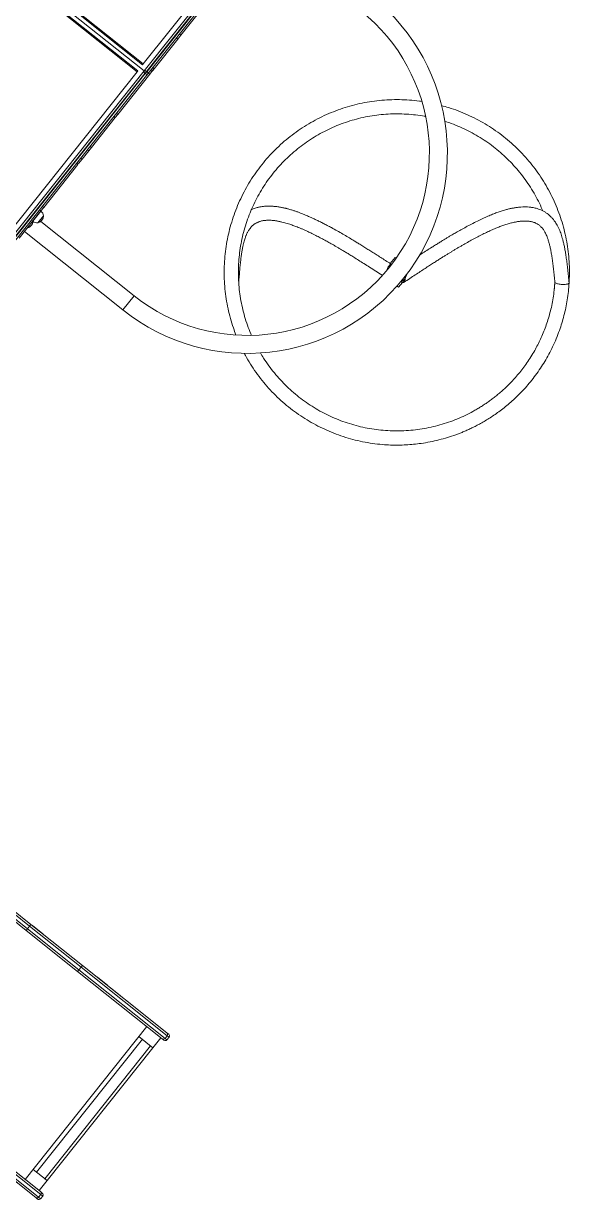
# Model space of a CAD drawing. Header units: millimetres. Extents: x -229914 to 856942, y -268655 to 87212.
# Drawn here: x -133387 to -132100, y 18812 to 21580 of the extents above; entities that cross this region are included whole.
import ezdxf

# ---------------------------------------------------------------- set-up
doc = ezdxf.new("R2010")
doc.units = ezdxf.units.MM

# ---------------------------------------------------------------- blocks, each defined once
blk = doc.blocks.new('Т912NEW')
at = {"color": 7, "linetype": 'Continuous', "lineweight": 15}
for p, q in [((4798.7, 3042.9), (4798.7, 3531.2)), ((4810.7, 3031.2), (4810.7, 3524.7)), ((4815.7, 3539.2), (4815.7, 3034.4)), ((4816.7, 3034.4), (4816.7, 3539.2)), ((4821.7, 3536), (4821.7, 3031.2)), ((4825.7, 3269.8), (4825.7, 3151.3)), ((5877.3, 3245.4), (5888.1, 3229.2)), ((5905.7, 3263.3), (5904.8, 3264.5)), ((4821.7, 3151.3), (4825.7, 3151.3)), ((4821.7, 3139.4), (4825.7, 3139.4)), ((4825.7, 3139.4), (4825.7, 3151.3)), ((4825.7, 3139.4), (4825.7, 3050.1)), ((4821.7, 3050.1), (4825.7, 3050.1)), ((4825.7, 3044.7), (4825.7, 3050.1)), ((5546.7, 3056.2), (5546.7, 3037.7)), ((5549.9, 3056.2), (5546.7, 3056.2)), ((4810.7, 3031.2), (3810.7, 3031.2)), ((3822.7, 3042.9), (4798.7, 3042.9)), ((3822.7, 3040.4), (4798.7, 3040.4)), ((4798.7, 3022), (3822.7, 3022)), ((4798.7, 3019.4), (3822.7, 3019.4)), ((4798.7, 3040.4), (4798.7, 3042.9)), ((4798.7, 3022), (4798.7, 3019.4)), ((4798.7, 2527.9), (4798.7, 3019.4)), ((4810.7, 2527.2), (4810.7, 3031.2)), ((4815.7, 3034.4), (4815.7, 3028)), ((4816.7, 3034.4), (4815.7, 3034.4)), ((4816.7, 3028), (4815.7, 3028)), ((4815.7, 3028), (4815.7, 2523.8)), ((4816.7, 3028), (4816.7, 3034.4)), ((4816.7, 2523.8), (4816.7, 3028)), ((4821.7, 3044.7), (4825.7, 3044.7)), ((4821.7, 3041.4), (4825.7, 3041.4)), ((4821.7, 3033.8), (4825.7, 3033.8)), ((4821.7, 3031.2), (4821.7, 2527)), ((4825.7, 3044.7), (4825.7, 3041.4)), ((4825.7, 3033.8), (4825.7, 3041.4)), ((4825.7, 3033.8), (4825.7, 2912.6)), ((5595.7, 3031.8), (5595.4, 3034.9)), ((5596.7, 3006.2), (5596.7, 3020.7)), ((5592.2, 3006.2), (5596.7, 3006.2)), ((4821.7, 2912.6), (4825.7, 2912.6)), ((4825.7, 2912.6), (4825.7, 2903.3)), ((4821.7, 2903.3), (4825.7, 2903.3)), ((4825.7, 2903.3), (4825.7, 2812.7)), ((4821.7, 2812.7), (4825.7, 2812.7)), ((4821.7, 2802.6), (4825.7, 2802.6)), ((4825.7, 2802.6), (4825.7, 2812.7)), ((4825.7, 2802.6), (4825.7, 2778)), ((4821.7, 2778), (4825.7, 2778)), ((4825.7, 2764.3), (4825.7, 2778)), ((5296.1, 2779.5), (5295.2, 2780.4)), ((4821.7, 2764.3), (4825.7, 2764.3)), ((4821.7, 2761.3), (4825.7, 2761.3)), ((4825.7, 2761.3), (4825.7, 2632.5)), ((5270.4, 2757.9), (5275.6, 2752.5)), ((4821.7, 2632.5), (4825.7, 2632.5)), ((4825.7, 2632.5), (4825.7, 2621.9)), ((4821.7, 2621.9), (4825.7, 2621.9)), ((4825.7, 2621.9), (4825.7, 2539.7)), ((4825.9, 2621.3), (4825.7, 2621.3)), ((4825.9, 2591), (4825.9, 2621.4)), ((4837.7, 2616.9), (4837.5, 2616.9)), ((4837.7, 2595.4), (4837.7, 2616.9)), ((4825.7, 2591), (4825.9, 2591)), ((4837.5, 2595.4), (4837.7, 2595.4)), ((5121.7, 2602.3), (4841, 2602.3)), ((4825.7, 2560), (5121.7, 2560)), ((5632.8, 1293.2), (5853.8, 1293.2)), ((5853.8, 1275.2), (5632.8, 1275.2)), ((5853.8, 1288.2), (5636.2, 1288.2)), ((5636.2, 1280.2), (5853.8, 1280.2)), ((5853.8, 1288.2), (5853.8, 1293.2)), ((5853.8, 1293.2), (6008.8, 1293.2)), ((5853.8, 1280.2), (5853.8, 1288.2)), ((6008.8, 1288.2), (5853.8, 1288.2)), ((5853.8, 1275.2), (5853.8, 1280.2)), ((5853.8, 1280.2), (6008.8, 1280.2)), ((6008.8, 1275.2), (5853.8, 1275.2)), ((5858.6, 1293.4), (5858.6, 1293.2)), ((5889, 1293.4), (5858.6, 1293.4)), ((5888.9, 1293.2), (5888.9, 1293.4)), ((6008.8, 1288.2), (6008.8, 1293.2)), ((6008.8, 1293.2), (6263.4, 1293.2)), ((6008.8, 1280.2), (6008.8, 1288.2)), ((6268, 1288.2), (6008.8, 1288.2)), ((6008.8, 1275.2), (6008.8, 1280.2)), ((6008.8, 1280.2), (6268, 1280.2)), ((6263.4, 1275.2), (6008.8, 1275.2)), ((6053.6, 1293.4), (6053.6, 1293.2)), ((6084, 1293.4), (6053.6, 1293.4)), ((6083.9, 1293.2), (6083.9, 1293.4)), ((6091.9, 1293.4), (6091.9, 1293.2)), ((6122.2, 1293.4), (6091.9, 1293.4)), ((6122.2, 1293.2), (6122.2, 1293.4)), ((6217.3, 815.2), (6217.3, 1275.2)), ((6259.3, 1275.2), (6259.3, 1245.2)), ((6263.4, 1293.2), (6268.7, 1293.2)), ((6268.7, 1275.2), (6263.4, 1275.2)), ((6268, 1280.2), (6268, 1288.2)), ((6273.7, 1280.2), (6273.7, 1288.2)), ((6217.3, 1245.2), (6259.3, 1245.2)), ((6227.7, 845.2), (6227.7, 1245.2)), ((6252.3, 845.2), (6252.3, 1245.2)), ((6259.3, 1245.2), (6252.3, 1245.2)), ((6259.3, 845.2), (6259.3, 1245.2)), ((6217.3, 845.2), (6259.3, 845.2)), ((6259.3, 845.2), (6252.3, 845.2)), ((6259.3, 845.2), (6259.3, 815.2)), ((6263.4, 815.2), (6008.8, 815.2)), ((6008.8, 810.2), (6268, 810.2)), ((6268.7, 815.2), (6263.4, 815.2)), ((6268, 810.2), (6268, 802.2)), ((6273.7, 802.2), (6273.7, 810.2)), ((6268, 802.2), (6008.8, 802.2)), ((6008.8, 797.2), (6263.4, 797.2)), ((6263.4, 797.2), (6268.7, 797.2))]:
    blk.add_line(p, q, dxfattribs=at)
at = {"color": 8, "linetype": 'Continuous', "lineweight": 15}
for p, q in [((5121.7, 2581.2), (5121.7, 2602.3)), ((5121.7, 2560), (5121.7, 2581.2)), ((6273.7, 1288.2), (6268, 1288.2)), ((6268, 1280.2), (6273.7, 1280.2)), ((6268, 810.2), (6273.7, 810.2)), ((6273.7, 802.2), (6268, 802.2))]:
    blk.add_line(p, q, dxfattribs=at)
at = {"color": 7, "linetype": 'Continuous', "lineweight": 15, "flags": 128}
for points in [[(5904.8, 3264.6), (5905.1, 3264.2), (5905.1, 3263.5), (5904.9, 3262.6), (5904.4, 3261.5), (5903.6, 3260.3), (5902.5, 3259), (5901.2, 3257.6), (5899.7, 3256.1), (5898, 3254.6), (5896.1, 3253.1), (5894.2, 3251.7), (5892.2, 3250.3), (5890.1, 3249), (5888.1, 3247.9), (5886.2, 3246.8), (5884.3, 3246), (5882.7, 3245.3), (5881.1, 3244.9), (5879.8, 3244.7), (5878.8, 3244.6), (5878, 3244.8), (5877.6, 3245.1)], [(4810.7, 3031.2), (4810.8, 3031.8), (4811.1, 3032.4), (4811.6, 3033), (4812.2, 3033.4), (4813, 3033.8), (4813.8, 3034.1), (4814.8, 3034.3), (4815.7, 3034.4)], [(4810.7, 3031.2), (4810.8, 3030.5), (4811.1, 3029.9), (4811.6, 3029.4), (4812.2, 3028.9), (4813, 3028.5), (4813.8, 3028.2), (4814.8, 3028), (4815.7, 3028)], [(4816.7, 3034.4), (4817.7, 3034.3), (4818.7, 3034.1), (4819.5, 3033.8), (4820.3, 3033.4), (4820.9, 3033), (4821.4, 3032.4), (4821.7, 3031.8), (4821.7, 3031.2)], [(4816.7, 3028), (4817.7, 3028), (4818.7, 3028.2), (4819.5, 3028.5), (4820.3, 3028.9), (4820.9, 3029.4), (4821.4, 3029.9), (4821.7, 3030.5), (4821.7, 3031.2)], [(5592.9, 3019.8), (5594.8, 3020.1), (5596.4, 3020.6), (5597.8, 3021.3), (5598.8, 3022.2), (5599.4, 3023.4), (5599.7, 3024.7), (5599.6, 3026.1), (5599.2, 3027.6), (5598.4, 3029.2), (5597.2, 3030.8), (5595.7, 3032.4)]]:
    blk.add_lwpolyline(points, dxfattribs=at)
at = {"color": 7, "linetype": 'Continuous', "lineweight": 15}
for centre, radius, start, end in [((5121.7, 3031.2), 471.2, 270, 90), ((5121.7, 3031.2), 428.8, 270, 90), ((5571.7, 3031.2), 24, 331.6961, 338.5259), ((5571.7, 3031.2), 24, 355.4979, 2.8395), ((4826.7, 2606.2), 15.2, 44.9558, 93.0153), ((4823.9, 2606.2), 17.5, 322.1, 37.9), ((4811.9, 2581.2), 17.5, 322.1, 34.0435), ((4826.7, 2606.2), 15.2, 266.9847, 315.0442), ((6263.2, 1288.4), 4.78, 357.2793, 86.9909), ((6263.2, 1279.9), 4.78, 273.0063, 2.7235), ((6268.7, 1288.2), 5, 0, 90), ((6268.7, 1280.2), 5, 270, 0), ((6263.2, 810.4), 4.78, 357.2776, 86.9953), ((6268.7, 810.2), 5, 0, 90), ((6263.2, 801.9), 4.78, 273.0047, 2.7224), ((6268.7, 802.2), 5, 270, 0)]:
    blk.add_arc(centre, radius, start, end, dxfattribs=at)
for points, knots in [([(5904.5, 3264.9), (5900.6, 3270.4), (5892, 3282.4), (5877.5, 3299.7), (5861.5, 3317), (5844.4, 3333.3), (5826.5, 3348.6), (5807.6, 3362.8), (5788, 3375.9), (5767.7, 3387.9), (5746.7, 3398.6), (5725.1, 3408.2), (5703, 3416.4), (5680.4, 3423.4), (5657.5, 3429), (5634.3, 3433.3), (5610.9, 3436.3), (5587.4, 3437.8), (5563.8, 3438.1), (5540.2, 3436.9), (5516.7, 3434.4), (5493.5, 3430.5), (5470.4, 3425.3), (5447.8, 3418.8), (5427.4, 3411.7), (5414.8, 3406.3), (5409.5, 3404)], [0, 0, 0, 0, 0.036769, 0.079125, 0.121489, 0.163842, 0.206208, 0.248561, 0.290924, 0.333282, 0.375638, 0.418002, 0.460356, 0.502721, 0.545075, 0.587438, 0.629795, 0.672152, 0.714516, 0.756869, 0.799234, 0.841588, 0.88395, 0.926308, 0.968664, 1, 1, 1, 1]), ([(5367.2, 3382.6), (5365.5, 3381.7), (5356.9, 3376.9), (5342.2, 3367.1), (5323, 3353.3), (5304.8, 3338.3), (5287.4, 3322.4), (5271, 3305.4), (5255.6, 3287.5), (5241.3, 3268.8), (5228.1, 3249.2), (5216, 3228.9), (5205.2, 3208), (5195.6, 3186.4), (5187.2, 3164.4), (5180.1, 3141.9), (5174.4, 3119), (5169.9, 3095.8), (5166.9, 3072.4), (5165.2, 3048.9), (5164.8, 3025.3), (5165.8, 3001.7), (5168.2, 2978.2), (5172, 2954.9), (5177.1, 2931.9), (5183.5, 2909.2), (5191.2, 2886.9), (5200.2, 2865.1), (5210.5, 2843.8), (5221.9, 2823.2), (5234.6, 2803.3), (5248.3, 2784.1), (5263.2, 2765.8), (5279.1, 2748.4), (5296, 2731.9), (5313.8, 2716.4), (5332.5, 2702), (5350.3, 2689.7), (5362.1, 2682.7), (5367.2, 2679.7)], [0, 0, 0, 0, 0.006939, 0.034713, 0.062492, 0.090269, 0.118045, 0.145825, 0.173598, 0.20138, 0.229154, 0.256933, 0.28471, 0.312485, 0.340266, 0.36804, 0.395821, 0.423595, 0.451374, 0.479152, 0.506926, 0.534708, 0.562481, 0.590263, 0.618037, 0.645815, 0.673593, 0.701368, 0.729149, 0.756922, 0.784704, 0.812478, 0.840257, 0.868035, 0.89581, 0.923591, 0.951364, 0.979146, 1, 1, 1, 1]), ([(5438.6, 3379.7), (5443.7, 3381.7), (5455.5, 3386.1), (5474.5, 3391.7), (5495.6, 3396.8), (5516.9, 3400.6), (5538.4, 3403.1), (5560, 3404.4), (5581.6, 3404.5), (5603.3, 3403.3), (5624.8, 3400.8), (5646.1, 3397.1), (5667.2, 3392.2), (5688, 3386.1), (5708.4, 3378.8), (5728.2, 3370.2), (5742.3, 3363.4), (5749.6, 3359.2), (5750.6, 3358.7)], [0, 0, 0, 0, 0.050143, 0.117207, 0.18426, 0.251314, 0.318378, 0.385425, 0.452493, 0.51954, 0.586603, 0.653656, 0.72071, 0.787774, 0.85482, 0.921888, 0.988935, 1, 1, 1, 1]), ([(5396.3, 2701.8), (5395, 2702.5), (5387.4, 2706.3), (5373.8, 2714.5), (5355.8, 2726.5), (5338.5, 2739.5), (5322, 2753.5), (5306.3, 2768.5), (5291.5, 2784.3), (5277.7, 2801), (5264.8, 2818.4), (5253, 2836.5), (5242.3, 2855.3), (5232.6, 2874.7), (5224.1, 2894.6), (5216.8, 2915), (5210.7, 2935.8), (5205.8, 2956.9), (5202.1, 2978.2), (5199.6, 2999.7), (5198.4, 3021.3), (5198.5, 3043), (5199.8, 3064.6), (5202.4, 3086.1), (5206.2, 3107.4), (5211.2, 3128.5), (5217.4, 3149.2), (5224.9, 3169.5), (5233.5, 3189.4), (5243.2, 3208.7), (5254.1, 3227.5), (5266, 3245.6), (5278.9, 3262.9), (5292.8, 3279.5), (5307.7, 3295.3), (5323.4, 3310.1), (5340, 3324), (5357.4, 3337), (5375.5, 3348.8), (5388.5, 3356.6), (5395.6, 3360.2), (5396.3, 3360.5)], [0, 0, 0, 0, 0.005148, 0.031962, 0.05878, 0.085592, 0.112411, 0.139222, 0.166041, 0.192854, 0.219668, 0.246486, 0.273298, 0.300117, 0.326928, 0.353747, 0.38056, 0.407374, 0.434192, 0.461004, 0.487823, 0.514634, 0.541453, 0.568267, 0.595081, 0.621898, 0.64871, 0.67553, 0.702341, 0.72916, 0.755973, 0.782787, 0.809605, 0.836417, 0.863237, 0.890048, 0.916866, 0.94368, 0.970494, 0.997312, 1, 1, 1, 1]), ([(5904.8, 3264.6), (5901, 3268.5), (5893.6, 3276.1), (5882.8, 3287.1), (5872.8, 3297.1), (5863.4, 3306.1), (5854.7, 3314.2), (5846.6, 3321.3), (5839.2, 3327.5), (5832.5, 3332.8), (5826.7, 3337.1), (5821.3, 3340.9), (5816, 3344.3), (5810.4, 3347.6), (5804.3, 3350.8), (5798.4, 3353.4), (5793, 3355.4), (5788.5, 3356.8), (5784.6, 3357.9), (5781.3, 3358.6), (5778.3, 3359.2), (5774.8, 3359.7), (5770.4, 3360.1), (5765, 3360.3), (5758.9, 3360), (5752.4, 3359.2), (5746, 3357.7), (5740, 3355.9), (5734.7, 3353.8), (5730.2, 3351.7), (5726.3, 3349.6), (5722.9, 3347.6), (5718.7, 3344.9), (5713.6, 3341.3), (5707.6, 3336.4), (5701.8, 3331), (5696.2, 3325.3), (5691.1, 3319.5), (5686.2, 3313.7), (5681.1, 3307), (5675.7, 3299.4), (5669.9, 3290.5), (5664.2, 3281), (5658.4, 3270.6), (5652.5, 3259.3), (5646.3, 3246.7), (5640.2, 3233.4), (5634.2, 3219.8), (5628.8, 3207), (5624.7, 3196.9), (5621.7, 3189.4), (5619.6, 3184), (5617.3, 3178.1), (5614.8, 3171.5), (5612.1, 3164.2), (5609.2, 3156.3), (5606.1, 3147.7), (5602.8, 3138.4), (5599, 3127.6), (5594.8, 3115.4), (5591.1, 3104.6), (5588.9, 3098), (5588.3, 3096)], [0, 0, 0, 0, 0.030703, 0.059261, 0.08571, 0.110071, 0.132368, 0.152614, 0.170799, 0.186894, 0.20083, 0.212523, 0.224531, 0.2369, 0.250158, 0.264368, 0.274408, 0.28405, 0.292177, 0.298753, 0.304086, 0.31035, 0.319628, 0.330773, 0.343106, 0.356409, 0.370647, 0.383164, 0.39492, 0.405203, 0.414033, 0.42182, 0.429929, 0.444793, 0.460618, 0.47729, 0.493793, 0.509721, 0.525122, 0.540112, 0.561373, 0.58225, 0.604537, 0.628455, 0.653992, 0.681034, 0.712158, 0.741451, 0.768952, 0.794692, 0.805659, 0.816677, 0.829068, 0.842934, 0.858274, 0.874771, 0.892688, 0.912023, 0.932775, 0.959327, 0.987886, 1, 1, 1, 1]), ([(5599.5, 3023.6), (5601.2, 3028.7), (5604.5, 3038.7), (5609.2, 3053.3), (5613.7, 3066.9), (5617.9, 3079.6), (5621.9, 3091.3), (5625.5, 3102.1), (5628.9, 3111.9), (5632, 3120.9), (5634.9, 3129), (5637.5, 3136.3), (5640, 3143.2), (5642.4, 3149.9), (5644.9, 3156.7), (5647.5, 3163.6), (5650.1, 3170.5), (5653.6, 3179.4), (5657.9, 3190.2), (5663.2, 3202.9), (5668.6, 3215.4), (5674.1, 3227.4), (5679.6, 3238.8), (5685.1, 3249.8), (5690.5, 3259.7), (5695.9, 3268.9), (5701.3, 3277.6), (5706.2, 3284.7), (5710.3, 3290.2), (5713.1, 3293.8), (5715.7, 3296.9), (5717.9, 3299.5), (5719.7, 3301.6), (5721.4, 3303.4), (5723.3, 3305.3), (5725.7, 3307.7), (5728.6, 3310.4), (5731.7, 3313.1), (5734.6, 3315.5), (5737.3, 3317.4), (5739.8, 3319), (5742.3, 3320.5), (5744.9, 3321.9), (5747.8, 3323.3), (5751.2, 3324.6), (5755.2, 3325.8), (5759.4, 3326.7), (5763.5, 3327.1), (5767.1, 3327.1), (5770.2, 3326.9), (5772.8, 3326.5), (5775.4, 3326), (5778, 3325.4), (5780.7, 3324.6), (5784.1, 3323.4), (5787.9, 3321.8), (5792.3, 3319.7), (5797.1, 3317), (5802.6, 3313.5), (5808.7, 3309.3), (5815.4, 3304.2), (5822.6, 3298.3), (5830.4, 3291.5), (5838.8, 3283.8), (5847.7, 3275.3), (5857.2, 3265.9), (5867.2, 3255.8), (5874.1, 3248.7), (5877.6, 3245.1)], [0, 0, 0, 0, 0.031336, 0.060854, 0.088549, 0.114418, 0.138459, 0.160296, 0.180372, 0.198693, 0.215261, 0.230365, 0.244126, 0.257992, 0.27206, 0.286331, 0.300802, 0.315474, 0.342171, 0.369491, 0.39647, 0.422528, 0.447673, 0.471865, 0.496103, 0.515697, 0.536645, 0.558868, 0.56965, 0.57944, 0.587964, 0.595242, 0.601294, 0.605519, 0.61112, 0.618555, 0.627779, 0.637548, 0.645965, 0.653047, 0.659762, 0.66628, 0.673077, 0.680754, 0.689729, 0.699821, 0.711149, 0.72109, 0.729589, 0.736436, 0.742325, 0.748151, 0.753928, 0.759717, 0.766879, 0.7761, 0.785447, 0.796386, 0.808984, 0.823281, 0.83928, 0.856996, 0.87647, 0.897717, 0.920722, 0.945459, 0.971902, 1, 1, 1, 1]), ([(5409.6, 2658.3), (5411.3, 2657.5), (5420.1, 2653.4), (5436.6, 2647.4), (5459, 2640.1), (5481.9, 2634.2), (5505, 2629.7), (5528.4, 2626.5), (5552, 2624.7), (5575.5, 2624.2), (5599.1, 2625.1), (5622.6, 2627.4), (5645.9, 2631), (5669, 2636), (5691.7, 2642.3), (5714.1, 2649.9), (5735.9, 2658.8), (5757.2, 2668.9), (5777.9, 2680.3), (5796.5, 2692), (5813.2, 2703.6), (5827.8, 2715), (5841.7, 2726.8), (5854.9, 2739), (5868.3, 2752.6), (5881.9, 2767.7), (5895.2, 2784.3), (5907.4, 2801.2), (5916.6, 2815.2), (5923.2, 2826.3), (5927.8, 2834.4), (5932.4, 2843.1), (5937.2, 2852.5), (5942, 2862.6), (5946.7, 2873.4), (5951.4, 2884.9), (5955.9, 2897.3), (5960.3, 2910.5), (5964.4, 2924.6), (5968.2, 2939.6), (5971.5, 2955.5), (5974.3, 2972.2), (5976.5, 2989.5), (5978, 3007.6), (5978.6, 3026.3), (5978.4, 3045.7), (5977.2, 3065.1), (5975.1, 3084.4), (5972.2, 3103.6), (5968.1, 3123.2), (5963, 3143.1), (5957, 3162.1), (5950.4, 3180.1), (5943.2, 3197.1), (5935.2, 3214.2), (5926.1, 3231.1), (5916.1, 3248), (5908.7, 3258.9), (5904.9, 3264.5)], [0, 0, 0, 0, 0.0052058, 0.0275768, 0.0499531, 0.072323, 0.0946995, 0.1170702, 0.1394441, 0.1618178, 0.1841887, 0.206565, 0.2289348, 0.2513113, 0.273682, 0.2960559, 0.3184295, 0.3408005, 0.3631768, 0.3855466, 0.4033684, 0.4209285, 0.4382343, 0.4552737, 0.4720558, 0.4926636, 0.5128651, 0.5326571, 0.5520438, 0.5605979, 0.5692714, 0.578594, 0.5885974, 0.5992787, 0.6104239, 0.6222238, 0.6346806, 0.6477863, 0.6618017, 0.6764985, 0.6918661, 0.7079157, 0.7246412, 0.7417253, 0.7594666, 0.7778551, 0.7969036, 0.8147805, 0.8332044, 0.852161, 0.8716642, 0.8917003, 0.908816, 0.9263004, 0.9441649, 0.9624006, 0.9810133, 1, 1, 1, 1]), ([(5877.5, 3245.3), (5881.1, 3240), (5888.1, 3229.6), (5897.5, 3213.6), (5906, 3197.7), (5913.4, 3181.7), (5920, 3165.9), (5925.6, 3150.2), (5930.5, 3134.7), (5934.5, 3119.5), (5937.8, 3104.6), (5940.6, 3088.9), (5942.8, 3072.5), (5944.3, 3055.5), (5945, 3039.1), (5945, 3023.5), (5944.4, 3008.6), (5943.3, 2994.5), (5941.7, 2981.2), (5939.8, 2968.7), (5937.6, 2957), (5935.2, 2946), (5932.6, 2935.7), (5929.9, 2925.8), (5926.8, 2916), (5923.5, 2906.2), (5919.9, 2896.5), (5914.8, 2883.7), (5907.6, 2867.8), (5897.9, 2849.2), (5887.1, 2831), (5875.1, 2813.4), (5862.1, 2796.3), (5848.1, 2780), (5833.1, 2764.4), (5817.2, 2749.7), (5800.4, 2735.9), (5783, 2723.2), (5764.7, 2711.4), (5745.9, 2700.8), (5726.5, 2691.3), (5706.5, 2682.9), (5686.1, 2675.6), (5665.3, 2669.6), (5644.2, 2664.8), (5622.8, 2661.2), (5601.3, 2658.9), (5579.7, 2657.8), (5558, 2658), (5536.4, 2659.4), (5514.9, 2662.1), (5493.6, 2666), (5472.6, 2671.1), (5454.2, 2676.7), (5443, 2680.9), (5438.5, 2682.6)], [0, 0, 0, 0, 0.02001, 0.039526, 0.058546, 0.077073, 0.095101, 0.112639, 0.129677, 0.146225, 0.162273, 0.17783, 0.196578, 0.21455, 0.231754, 0.248177, 0.263834, 0.278713, 0.292818, 0.306154, 0.318712, 0.330497, 0.341517, 0.352264, 0.363046, 0.373871, 0.384738, 0.395641, 0.417565, 0.439646, 0.461889, 0.484286, 0.506846, 0.529556, 0.552328, 0.575095, 0.597863, 0.620633, 0.643399, 0.666171, 0.688937, 0.711709, 0.734475, 0.757244, 0.780014, 0.80278, 0.825552, 0.848318, 0.871089, 0.893856, 0.916624, 0.939395, 0.96216, 0.984933, 1, 1, 1, 1]), ([(5548.7, 3037.9), (5548.4, 3037.9), (5543.3, 3037.4), (5533.8, 3036.4), (5520.4, 3035.1), (5507.8, 3033.7), (5496, 3032.5), (5484.5, 3031.2), (5473.4, 3029.9), (5462.7, 3028.6), (5453.2, 3027.5), (5442.5, 3026.1), (5430.3, 3024.5), (5415.8, 3022.4), (5400.8, 3020.1), (5387.1, 3017.8), (5374.9, 3015.5), (5364.6, 3013.5), (5354.8, 3011.4), (5345.7, 3009.4), (5337.2, 3007.4), (5330.2, 3005.7), (5324.3, 3004.1), (5319, 3002.6), (5313.2, 3001), (5307, 2999.1), (5300.3, 2996.9), (5293.4, 2994.5), (5287.2, 2992.1), (5282.3, 2990.1), (5278.6, 2988.5), (5275.6, 2987.2), (5273.2, 2986.1), (5271.2, 2985.1), (5269.1, 2984.1), (5266.5, 2982.8), (5263.5, 2981.2), (5259.9, 2979.3), (5256, 2977.1), (5252.1, 2974.8), (5248.5, 2972.4), (5245.2, 2970.2), (5242.3, 2968.1), (5239, 2965.6), (5235.3, 2962.6), (5231.2, 2958.9), (5227.2, 2955), (5224, 2951.4), (5221.3, 2948.2), (5219, 2945.1), (5216.4, 2941.4), (5213.9, 2937.3), (5212.4, 2934.4), (5211.7, 2933)], [0, 0, 0, 0, 0.002597, 0.040625, 0.076477, 0.110155, 0.141661, 0.170995, 0.202777, 0.231538, 0.257277, 0.279989, 0.317575, 0.356776, 0.397671, 0.440284, 0.469665, 0.498837, 0.526251, 0.551883, 0.575727, 0.597769, 0.611766, 0.626823, 0.643377, 0.661436, 0.681011, 0.702113, 0.72339, 0.736452, 0.747728, 0.757208, 0.764884, 0.770039, 0.776506, 0.784584, 0.794284, 0.805866, 0.819158, 0.832569, 0.84496, 0.856323, 0.866647, 0.875924, 0.892077, 0.90791, 0.923737, 0.939634, 0.948915, 0.959712, 0.972334, 0.986801, 1, 1, 1, 1]), ([(5550.4, 3020.2), (5550.3, 3020.4), (5549.9, 3021.1), (5549.2, 3023), (5548.3, 3025.6), (5547.9, 3028.3), (5547.7, 3030.3), (5547.7, 3032.2), (5547.9, 3034), (5548.2, 3035.7), (5548.5, 3037.1), (5548.7, 3037.9), (5548.7, 3037.9), (5548.7, 3037.9)], [0, 0, 0, 0, 0.021173, 0.088604, 0.188868, 0.288999, 0.358247, 0.429446, 0.534879, 0.643164, 0.781375, 0.923584, 1, 1, 1, 1]), ([(5592.6, 3042.9), (5592.9, 3042.3), (5593.9, 3040.7), (5594.9, 3037.8), (5595.5, 3034.8), (5595.7, 3033), (5595.7, 3032.4)], [0, 0, 0, 0, 0.178386, 0.500716, 0.830525, 1, 1, 1, 1]), ([(5594.1, 3022.4), (5594.6, 3022.7), (5595.8, 3023.3), (5596.7, 3024.8), (5596.8, 3026.6), (5596.3, 3028.2), (5595.8, 3029.1), (5595.7, 3029.3)], [0, 0, 0, 0, 0.211808, 0.454595, 0.697918, 0.941347, 1, 1, 1, 1]), ([(5594.1, 3022.4), (5594.4, 3023.2), (5595, 3024.9), (5595.5, 3027.1), (5595.5, 3028.4), (5595.6, 3029)], [0, 0, 0, 0, 0.353127, 0.707501, 1, 1, 1, 1]), ([(5295.3, 2780.3), (5292.4, 2784.6), (5286.9, 2792.8), (5278.9, 2804.7), (5271.7, 2815.7), (5265.2, 2825.9), (5259.5, 2835.3), (5254.7, 2843.8), (5250.6, 2851.4), (5247.3, 2858.1), (5244.7, 2864), (5242.7, 2869), (5241.3, 2873.1), (5240.2, 2876.5), (5239.3, 2879.6), (5238.6, 2882.6), (5237.9, 2885.8), (5237.3, 2889.2), (5236.9, 2892.9), (5236.7, 2897), (5236.8, 2901.3), (5237.3, 2905.4), (5238, 2908.9), (5238.8, 2911.8), (5239.7, 2914.4), (5240.8, 2916.9), (5242, 2919.4), (5243.4, 2922), (5245.2, 2924.7), (5247.3, 2927.5), (5249.8, 2930.5), (5252.5, 2933.3), (5255.3, 2935.9), (5258, 2938.2), (5260.9, 2940.5), (5264.1, 2942.8), (5267.5, 2945.1), (5270.8, 2947.2), (5273.7, 2948.9), (5276.2, 2950.2), (5278.4, 2951.4), (5280.7, 2952.6), (5283.3, 2953.9), (5287.1, 2955.8), (5292.1, 2958), (5298, 2960.5), (5303.6, 2962.6), (5308.8, 2964.4), (5313.7, 2966.1), (5318.7, 2967.7), (5324.2, 2969.4), (5330.3, 2971.1), (5337, 2972.9), (5344.4, 2974.8), (5353.7, 2977), (5364.7, 2979.5), (5376.9, 2981.9), (5388.5, 2984.1), (5398.1, 2985.8), (5405.7, 2987), (5411.6, 2988), (5417.9, 2988.9), (5424.7, 2989.9), (5432.3, 2991), (5440.7, 2992.2), (5449.7, 2993.4), (5459.5, 2994.6), (5470.9, 2996), (5483.8, 2997.5), (5498.6, 2999.2), (5514.4, 3000.9), (5531.3, 3002.6), (5543.2, 3003.8), (5549.4, 3004.4), (5549.6, 3004.5)], [0, 0, 0, 0, 0.026741, 0.051657, 0.074722, 0.095925, 0.115251, 0.132674, 0.148203, 0.161876, 0.173741, 0.183837, 0.192202, 0.198869, 0.204745, 0.211115, 0.217981, 0.225332, 0.233386, 0.242778, 0.253518, 0.263979, 0.273159, 0.281082, 0.288273, 0.295378, 0.303247, 0.311266, 0.319767, 0.329058, 0.339454, 0.350498, 0.360022, 0.368581, 0.377417, 0.387133, 0.397739, 0.40704, 0.414947, 0.421442, 0.426781, 0.432613, 0.439228, 0.446632, 0.461721, 0.476166, 0.489566, 0.501367, 0.512195, 0.523298, 0.535599, 0.549102, 0.563808, 0.579715, 0.596813, 0.624126, 0.649952, 0.674285, 0.697124, 0.709478, 0.721348, 0.73386, 0.747927, 0.76355, 0.780412, 0.798781, 0.818661, 0.840053, 0.867494, 0.897085, 0.928826, 0.962716, 0.998753, 1, 1, 1, 1])]:
    blk.add_open_spline(points, degree=3, knots=knots, dxfattribs=at)

msp = doc.modelspace()

# ---------------------------------------------------------------- block references
at = {"rotation": 321.4676820499667}
msp.add_blockref('Т912NEW', (-138753.82306, 22094.20638), dxfattribs=at)

doc.saveas('drawing.dxf')
